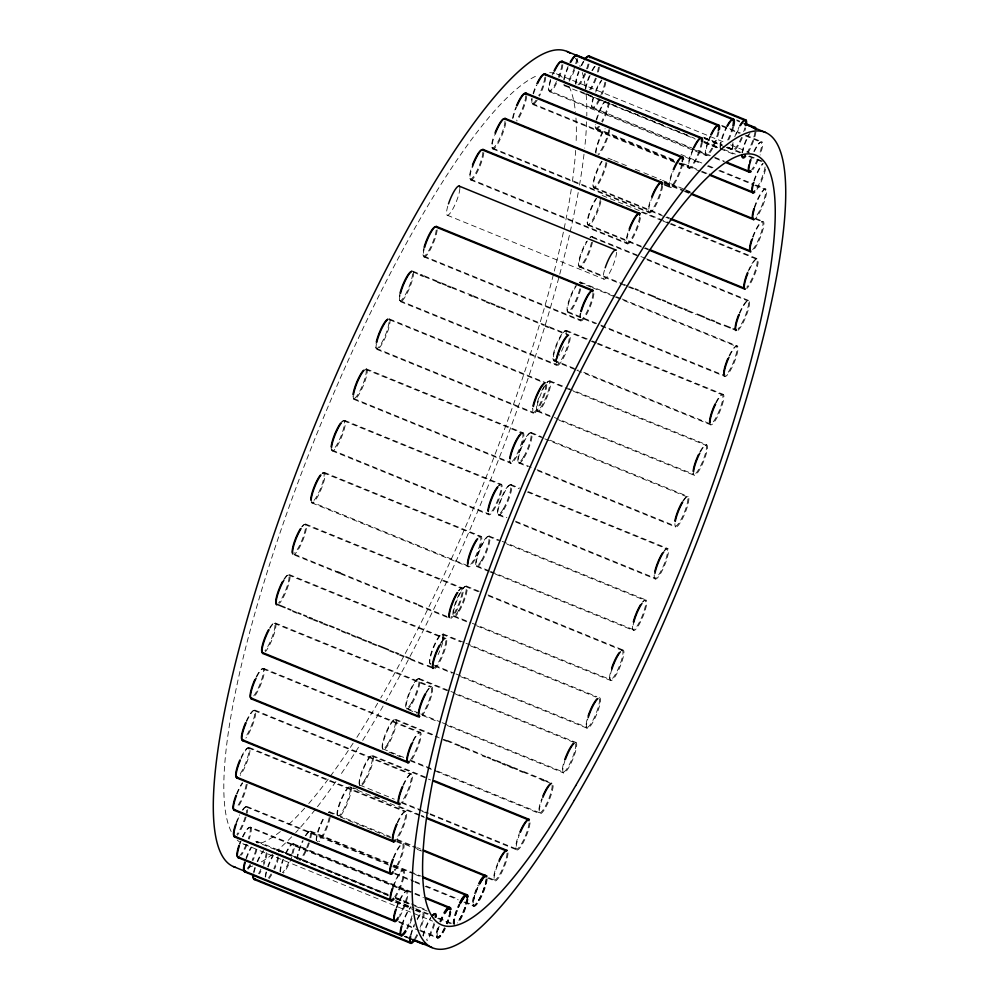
<?xml version="1.0" encoding="UTF-8"?>
<svg xmlns="http://www.w3.org/2000/svg" width="999" height="999" viewBox="0 0 999 999"><rect width="100%" height="100%" fill="white"/><g stroke="black" fill="none" stroke-linecap="round" stroke-linejoin="round"><path stroke-width="0.75" stroke-dasharray="5 3.75" d="M736.675 119.905L739.547 121.079M736.837 120.704L739.71 121.878M721.665 125.35L740.359 132.979M746.103 135.315L761.925 141.771M722.165 126.349L739.41 133.379M745.167 135.727L760.976 142.17M556.343 73.776L724.887 142.507M730.644 144.867L749.375 152.497M703.621 137.2L722.314 144.83M728.059 147.178L740.996 152.447M749.625 155.969L764.01 161.826M704.283 137.75L721.528 144.78M727.284 147.128L733.041 149.475M704.12 138.199L721.365 145.23M727.122 147.577L740.059 152.859M748.688 156.368L764.497 162.825M704.67 138.699L724.799 146.903M726.236 147.49L733.416 150.424M703.696 141.234L722.389 148.851M723.825 149.438L735.326 154.133M564.085 84.765L569.83 87.113M579.895 91.221L592.832 96.491M598.588 98.839L602.897 100.599M604.345 101.186L618.718 107.055M625.911 109.977L648.913 119.368M650.349 119.942L664.722 125.812M674.787 129.92L687.724 135.19M704.982 142.233L719.355 148.089M586.188 94.093L694.018 138.074M704.083 142.17L735.714 155.07M564.472 85.714L695.304 139.073M703.933 142.595L718.306 148.451M592.357 107.392L713.124 156.643M714.56 157.218L724.625 161.326M550.561 79.433A15.734 3.272 -67.8 0 0 549.338 90.784L709.203 155.832M714.947 158.167L723.576 161.688M549.675 91.721L706.393 155.619M680.993 154.508L702.609 163.324M708.316 165.647L714.11 168.007M719.817 170.342L750.049 182.667M755.756 185.002L765.871 189.123M685.814 157.268L701.673 163.724M707.379 166.059L713.174 168.419M718.88 170.742L753.433 184.84M754.819 185.402L764.934 189.523M595.879 128.034L674.949 160.277M683.578 163.799L700.836 170.829M702.272 171.416L708.016 173.764M596.266 128.983L678.209 162.4M679.645 162.987L699.775 171.191M701.211 171.778L706.967 174.126M532.205 103.459L677.422 162.675M678.858 163.262L688.923 167.37M532.592 104.408L677.809 163.624M679.245 164.211L689.31 168.319M607.916 158.104L612.225 159.865M613.673 160.452L628.046 166.309M635.189 169.218L642.419 172.178M643.818 172.74L661.113 179.795M662.499 180.369L684.115 189.173M685.514 189.748L691.258 192.095M755.956 218.469L763.199 221.428M664.447 181.943L680.307 188.411M686.013 190.734L690.371 192.52M755.019 218.881L762.249 221.828M663.873 182.293L684.053 190.522M685.439 191.084L689.797 192.869M664.26 183.242L683.004 190.884M684.39 191.446L688.748 193.232M664.085 184.191L669.829 186.538M664.472 185.14L670.217 187.487M593.631 187.038L661.251 214.61M666.957 216.945L669.867 218.132M594.005 187.987L664.51 216.733M665.896 217.307L668.818 218.494M492.345 147.952L649.063 211.863M492.732 148.901L649.45 212.812M602.135 195.429L669.755 223.014M671.153 223.576L757.467 258.778M641.458 212.263L661.638 220.479M663.024 221.054L668.818 223.414M670.217 223.988L756.53 259.178M587.899 224.388L644.005 247.277M645.404 247.839L648.326 249.038M588.286 225.337L642.956 247.64M644.405 248.227L648.713 249.987M470.254 178.996L626.972 242.894M470.641 179.932L627.36 243.843M592.007 236.613L639.51 255.981M640.896 256.543L645.254 258.316M646.653 258.891L748.775 300.537M592.507 237.6L638.561 256.381M647.152 259.877L747.839 300.936M579.208 266.159L622.377 283.753M623.776 284.328L628.134 286.101M629.532 286.676L633.89 288.449M639.597 290.771L646.828 293.731M656.842 297.814L661.201 299.588M666.907 301.923L672.702 304.283M678.408 306.606L682.767 308.379M688.473 310.714L695.704 313.661M705.731 317.744L710.089 319.53M715.796 321.853L723.026 324.8M579.595 267.095L627.085 286.463M628.471 287.038L634.278 289.398M639.972 291.72L647.215 294.68M655.794 298.177L661.588 300.537M667.295 302.859L675.973 306.406M677.359 306.968L686.026 310.502M687.424 311.076L696.091 314.61M706.118 318.693L710.476 320.467M716.183 322.802L723.413 325.749M447.215 215.21L603.933 279.121M580.519 282.068L615.072 296.154M616.458 296.715L620.816 298.501M622.215 299.063L737.274 345.991M591.121 287.175L579.582 282.467A15.734 3.272 -67.8 0 1 580.219 283.416M592.519 287.749L614.123 296.553M615.521 297.128L736.338 346.391M567.707 311.601L599.388 324.525M600.774 325.087L724.462 375.537M568.094 312.55L595.454 323.713M601.161 326.036L724.849 376.486M423.626 256.006L580.344 319.905M424.013 256.943L580.731 320.854M566.408 330.432L590.896 340.422M592.282 340.984L596.64 342.757M598.039 343.331L723.164 394.355M565.471 330.844L589.947 340.821M591.346 341.396L595.704 343.169M597.102 343.743L722.227 394.767M412.749 271.129L422.814 275.237M424.25 275.824L440.072 282.267M441.508 282.854L450.124 286.376M451.573 286.963L471.703 295.167M473.139 295.754L488.948 302.21M490.384 302.784L499.013 306.306M500.449 306.893L547.902 326.248M549.338 326.823L568.031 334.453M413.249 272.128L418.993 274.463M424.75 276.81L437.687 282.093M442.008 283.853L447.752 286.189M452.06 287.949L467.882 294.405M473.638 296.753L485.139 301.436M490.884 303.783L495.204 305.544M500.949 307.892L544.08 325.474M549.837 327.822L568.531 335.439M553.596 359.977L578.084 369.955M583.791 372.29L710.351 423.901M553.983 360.926L575.599 369.742M576.985 370.304L710.751 424.85M399.9 300.649L556.618 364.56M400.287 301.598L556.992 365.509M549.925 380.894L567.22 387.949M568.618 388.511L706.68 444.817M548.988 381.293L572.027 390.696M573.426 391.271L705.744 445.229M389.273 318.893L545.991 382.792M389.772 319.88L545.042 383.204M537.112 410.439L552.971 416.895M554.37 417.47L693.88 474.363M537.499 411.376L550.486 416.683M559.065 420.179L694.268 475.312M376.423 348.414L533.129 412.325M376.81 349.363L533.516 413.274M531.356 432.579L541.421 436.675M550.037 440.197L688.111 496.503M530.419 432.979L543.394 438.274M544.792 438.848L687.175 496.903M366.458 368.931L523.176 432.842M365.522 369.343L522.227 433.254M518.543 462.112L535.839 469.168M537.237 469.742L675.299 526.048M518.931 463.061L527.597 466.595M537.624 470.691L675.686 526.997M353.609 398.464L510.314 462.362M353.983 399.4L510.701 463.311M511.013 484.602L519.68 488.136M528.259 491.633L667.769 548.526M510.077 485.002L518.743 488.536M527.322 492.045L666.832 548.926M344.692 420.404L501.411 484.315M343.756 420.816L500.462 484.727M498.201 514.148L506.868 517.682M515.459 521.178L654.957 578.071M498.588 515.084L505.819 518.044M515.846 522.127L655.344 579.02M331.843 449.937L488.548 513.836M332.217 450.886L488.936 514.785M489.248 536.076L500.786 540.784M502.185 541.346L646.003 599.999M488.311 536.475L498.414 540.596M506.993 544.105L645.067 600.411M324.35 472.427L481.068 536.338M323.414 472.839L480.119 536.75M476.436 565.621L489.373 570.891M490.809 571.478L633.191 629.545M476.823 566.57L488.374 571.278M489.76 571.84L494.118 573.613M495.516 574.188L633.591 630.494M468.206 565.871L311.501 501.96A15.734 3.272 -67.8 0 0 311.913 502.01M311.875 502.909L468.593 566.808M466.433 586.113L479.408 591.408M487.999 594.917L623.189 650.049M465.484 586.525L478.471 591.82M488.499 595.904L622.252 650.449M305.781 524.113L462.487 588.024M304.832 524.525L461.55 588.436M453.621 615.659L470.916 622.714M472.315 623.289L610.377 679.582M454.008 616.608L468.431 622.489M477.01 625.986L610.764 680.531M294.368 554.233L337.5 571.815M340.372 572.989L412.262 602.31M418.007 604.645L449.637 617.544M294.742 555.169L339.323 573.351M340.759 573.938L412.649 603.259M418.394 605.594L450.025 618.493M442.994 633.89L464.56 642.694M465.996 643.281L596.84 696.628M442.058 634.303L460.751 641.92M470.816 646.028L595.904 697.04M289.298 574.575L446.016 638.486M288.361 574.987L445.067 638.885M434.453 665.184L454.582 673.388M456.019 673.975L586.863 727.334M434.84 666.121L452.097 673.164M460.726 676.685L587.25 728.271M292.257 610.551L296.566 612.312M313.823 619.343L318.132 621.103M323.888 623.451L328.196 625.212M341.146 630.481L345.454 632.242M351.211 634.59L355.519 636.351M362.712 639.273L367.02 641.033M372.777 643.381L377.085 645.142M390.022 650.424L394.343 652.172M400.087 654.52L404.408 656.281M410.152 658.628L425.974 665.072M292.645 611.5L296.953 613.261M307.018 617.357L311.338 619.118M312.774 619.705L321.403 623.226M322.839 623.813L328.584 626.148M341.533 631.43L345.841 633.191M351.586 635.539L355.906 637.3M361.65 639.635L370.279 643.156M371.715 643.743L377.472 646.091M388.973 650.774L397.602 654.295M399.038 654.882L404.795 657.23M410.539 659.577L426.361 666.021M419.255 678.546L449.45 690.858M450.886 691.445L575.973 742.457M418.319 678.958L447.077 690.684M455.706 694.205L575.037 742.869M275.187 622.939L431.905 686.85M274.25 623.351L430.956 687.262M406.406 708.079L419.343 713.348M420.791 713.935L440.909 722.152M442.357 722.739L563.124 771.99M408.229 709.615L416.858 713.124M422.614 715.471L438.424 721.927M447.053 725.436L563.511 772.926M395.679 719.342L437.362 736.338M447.427 740.446L463.249 746.89M464.685 747.477L481.943 754.52M487.687 756.867L490.559 758.029M496.316 760.376L504.945 763.898M506.381 764.485L512.137 766.832M513.573 767.419L517.882 769.18M523.638 771.515L543.768 779.732M545.204 780.319L548.076 781.48M394.73 719.742L439.298 737.924M446.491 740.846L459.428 746.128M465.184 748.476L480.994 754.919M486.75 757.267L491.058 759.028M496.815 761.375L502.559 763.723M506.88 765.471L509.752 766.645M512.624 767.819L519.817 770.753M522.689 771.927L541.383 779.545M545.704 781.305L551.448 783.653M263.686 668.393L420.404 732.304M262.749 668.806L419.468 732.717M382.817 748.863L404.383 757.654M410.139 760.002L436.014 770.554M437.45 771.141L539.535 812.774M388.961 752.16L400.462 756.842M410.527 760.951L539.922 813.723M372.639 755.556L427.272 777.834M371.69 755.968L430.644 780.007M254.995 710.152L411.713 774.063M254.058 710.564L410.776 774.475M359.777 785.089L394.293 799.163M401.473 802.085L428.796 813.223M430.232 813.81L516.495 848.988M401.86 803.034L420.554 810.664M421.99 811.238L516.883 849.937M353.421 787.774L357.729 789.522M374.987 796.565L382.18 799.5M399.425 806.53L419.555 814.734M420.991 815.321L423.863 816.495M349.6 787L420.055 815.733M421.491 816.32L424.363 817.494M249.263 747.514L405.981 811.413M248.326 747.914L405.045 811.825M329.77 811.912L390.159 836.538M397.352 839.472L416.046 847.09M417.482 847.676L420.354 848.85M328.833 812.324L333.154 814.085M340.334 817.02L357.817 824.325M359.028 824.637L385.139 835.476M386.576 836.051L390.884 837.811M396.403 839.884L421.079 850.124M488.661 877.684L494.405 880.032M397.028 841.108L411.401 846.977M417.157 849.312L421.466 851.073M487.599 878.046L494.792 880.981M396.615 841.782L402.372 844.13M310.689 831.093L388.324 862.749M394.068 865.097L421.391 876.235M309.74 831.493L391.695 864.909M393.131 865.496L413.261 873.713M414.697 874.3L420.454 876.635M247.015 806.518L387.924 863.973M393.668 866.32L403.733 870.429M246.079 806.917L391.296 866.145M392.732 866.732L402.797 870.828M394.555 873.101L413.249 880.731M414.685 881.318L420.442 883.653M426.186 886.001L457.817 898.9M465.01 901.835L473.638 905.356M394.942 874.05L413.636 881.667M415.072 882.254L423.701 885.776M425.137 886.363L458.204 899.849M463.961 902.197L474.026 906.293M293.594 843.78L423.002 896.553M292.657 844.192L413.436 893.443M414.872 894.03L423.501 897.539M243.007 836.862A16.459 3.434 -67.8 0 1 250.487 827.147L407.255 891.071M242.407 836.837A15.734 3.272 -67.8 0 1 249.55 827.547L406.318 891.483M278.808 849.774L388.074 894.342M395.267 897.277L425.462 909.59M257.093 841.395L387.937 894.754M396.553 898.276L410.939 904.132M277.872 850.186L388.574 895.329M395.766 898.263L413.024 905.306M414.46 905.881L427.397 911.163M388.424 895.741L256.156 841.807A15.734 3.272 -67.8 0 1 256.755 842.731M395.616 898.675L411.438 905.131M395.604 900.486L414.285 908.103M415.721 908.69L428.671 913.973M438.736 918.069L454.545 924.525M395.979 901.435L410.364 907.292M416.108 909.639L427.609 914.335M437.674 918.431L454.932 925.474M395.966 901.747L410.352 907.616M416.096 909.964L423.289 912.886M395.03 902.159L413.723 909.777M415.159 910.364L422.352 913.298M243.868 844.155L432.579 921.103M398.638 921.39L414.46 927.834M420.204 930.181L437.462 937.212M399.026 922.327L419.155 930.544M420.591 931.13L437.849 938.161A16.459 3.434 -67.8 0 0 445.379 928.458M405.419 936.175L408.291 937.349M404.782 936.45L407.654 937.624M404.37 936.538L408.678 938.298M575.287 58.167A440.372 91.721 -67.8 0 1 580.207 66.808M582.28 72.577A440.372 91.721 -67.8 0 1 585.876 91.596M586.176 94.755A440.372 91.721 -67.8 0 1 586.788 115.971M586.625 121.828A440.372 91.721 -67.8 0 1 584.69 148.114M584.003 154.221A440.372 91.721 -67.8 0 1 579.295 186.376M578.209 192.557A440.372 91.721 -67.8 0 1 386.026 700.848M383.079 706.056A440.372 91.721 -67.8 0 1 362.35 741.046M358.491 747.264A440.372 91.721 -67.8 0 1 340.484 774.887M335.926 781.505A440.372 91.721 -67.8 0 1 295.692 832.567M291.696 836.787A440.372 91.721 -67.8 0 1 277.223 850.461M272.69 854.157A440.372 91.721 -67.8 0 1 259.34 862.986M252.809 865.958A440.372 91.721 -67.8 0 1 246.216 867.794M549.675 72.677A415.684 86.576 -67.8 0 1 564.897 79.945M569.005 86.376A415.684 86.576 -67.8 0 1 575.436 111.925M575.948 118.019A415.684 86.576 -67.8 0 1 576.023 144.143M575.661 150.412A415.684 86.576 -67.8 0 1 572.152 183.179M571.278 189.148A415.684 86.576 -67.8 0 1 380.744 697.951M377.684 703.209A415.684 86.576 -67.8 0 1 356.531 737.886M353.109 743.194A415.684 86.576 -67.8 0 1 308.654 803.671M304.67 808.179A415.684 86.576 -67.8 0 1 286.288 826.623M280.357 831.58A415.684 86.576 -67.8 0 1 257.804 844.192M247.552 845.054A415.684 86.576 -67.8 0 1 237.2 839.997M231.206 831.555A415.684 86.576 -67.8 0 1 317.495 432.292A415.684 86.576 -67.8 0 1 536.5 75.874M608.453 102.11A15.734 3.272 -67.8 0 1 601.698 121.453M598.526 126.336A15.734 3.272 -67.8 0 1 595.217 124.838M596.041 120.417A15.734 3.272 -67.8 0 1 604.57 101.336M765.047 167.008A15.734 3.272 -67.8 0 1 755.806 189.523M753.858 180.594A15.734 3.272 -67.8 0 1 762.849 163.474M604.807 82.455A15.734 3.272 -67.8 0 1 595.329 105.282A15.734 3.272 -67.8 0 1 593.219 97.315M595.766 90.422A15.734 3.272 -67.8 0 1 601.623 79.957M753.783 151.448A15.734 3.272 -67.8 0 1 761.076 142.22A15.734 3.272 -67.8 0 1 759.252 154.857M757.567 159.141A15.734 3.272 -67.8 0 1 751.723 169.605M749.238 163.674A15.734 3.272 -67.8 0 1 751.872 155.782M598.376 67.22A15.734 3.272 -67.8 0 1 596.853 74.101M595.466 78.109A15.734 3.272 -67.8 0 1 589.622 89.873M585.252 88.961A15.734 3.272 -67.8 0 1 589.847 74.738M591.883 70.617A15.734 3.272 -67.8 0 1 594.492 66.446M754.969 132.13A15.734 3.272 -67.8 0 1 746.977 152.797M741.97 152.872A15.734 3.272 -67.8 0 1 748.601 134.528M588.074 64.061A15.734 3.272 -67.8 0 1 586.5 69.131M584.827 73.414A15.734 3.272 -67.8 0 1 577.971 84.927M575.624 84.016A15.734 3.272 -67.8 0 1 578.571 71.491M581.031 65.722A15.734 3.272 -67.8 0 1 583.766 60.714M744.779 127.972A15.734 3.272 -67.8 0 1 743.681 131.693M741.533 137.325A15.734 3.272 -67.8 0 1 733.99 149.338A15.734 3.272 -67.8 0 1 733.204 141.858M734.764 136.801A15.734 3.272 -67.8 0 1 739.123 126.948M576.66 58.841A15.734 3.272 -67.8 0 1 567.907 81.493M563.723 79.508A15.734 3.272 -67.8 0 1 568.131 66.346M732.542 127.173A15.734 3.272 -67.8 0 1 727.309 140.784M720.104 147.128A15.734 3.272 -67.8 0 1 726.198 127.447M561.875 64.835A15.734 3.272 -67.8 0 1 558.404 77.16M556.493 81.493A15.734 3.272 -67.8 0 1 549.338 90.784M552.097 75.262A15.734 3.272 -67.8 0 1 553.346 72.353M718.044 131.98A15.734 3.272 -67.8 0 1 706.942 154.545A15.734 3.272 -67.8 0 1 710.064 136.264M544.78 77.535A15.734 3.272 -67.8 0 1 538.723 95.567M536.038 100.187A15.734 3.272 -67.8 0 1 531.843 98.189M533.066 93.394A15.734 3.272 -67.8 0 1 536.263 85.04M701.385 142.432A15.734 3.272 -67.8 0 1 694.53 161.189A15.734 3.272 -67.8 0 1 688.261 166.046A15.734 3.272 -67.8 0 1 692.981 148.951M525.749 95.817A15.734 3.272 -67.8 0 1 516.333 120.217M512.574 118.444A15.734 3.272 -67.8 0 1 515.921 107.118M681.867 163.836A15.734 3.272 -67.8 0 1 671.241 186.101A15.734 3.272 -67.8 0 1 672.639 171.029M504.97 121.141A15.734 3.272 -67.8 0 1 495.666 145.392A15.734 3.272 -67.8 0 1 493.618 136.613M661.638 185.939A15.734 3.272 -67.8 0 1 651.798 210.065A15.734 3.272 -67.8 0 1 650.799 199.176M482.879 152.173A15.734 3.272 -67.8 0 1 473.576 176.436A15.734 3.272 -67.8 0 1 471.528 167.645M639.547 216.97A15.734 3.272 -67.8 0 1 629.982 240.747A15.734 3.272 -67.8 0 1 628.246 231.556M436.213 230.07A15.734 3.272 -67.8 0 1 427.485 252.685A15.734 3.272 -67.8 0 1 423.801 248.389M592.969 293.094A15.734 3.272 -67.8 0 1 584.84 315.609A15.734 3.272 -67.8 0 1 580.219 313.486M412.525 273.838A15.734 3.272 -67.8 0 1 404.383 296.366A15.734 3.272 -67.8 0 1 399.775 294.243M569.193 338.636A15.734 3.272 -67.8 0 1 560.764 360.789A15.734 3.272 -67.8 0 1 556.48 358.142M388.998 322.49A15.734 3.272 -67.8 0 1 380.894 344.143A15.734 3.272 -67.8 0 1 376.049 343.144M545.741 384.752A15.734 3.272 -67.8 0 1 538.623 406.343A15.734 3.272 -67.8 0 1 532.592 408.141M365.946 369.805A15.734 3.272 -67.8 0 1 360.452 389.885A15.734 3.272 -67.8 0 1 352.884 396.153M521.815 433.191A15.734 3.272 -67.8 0 1 518.481 450.999A15.734 3.272 -67.8 0 1 509.627 460.814M341.621 421.915A15.734 3.272 -67.8 0 1 341.109 435.901A15.734 3.272 -67.8 0 1 331.144 448.389M498.339 485.826A15.734 3.272 -67.8 0 1 498.414 498.301A15.734 3.272 -67.8 0 1 488.124 513.386M322.202 473.139A15.734 3.272 -67.8 0 1 322.54 482.917A15.734 3.272 -67.8 0 1 313.624 500.849M478.921 537.05A15.734 3.272 -67.8 0 1 477.847 550.899A15.734 3.272 -67.8 0 1 468.007 565.721M301.623 526.935A15.734 3.272 -67.8 0 1 304.52 532.704A15.734 3.272 -67.8 0 1 294.568 552.996M458.341 590.846A15.734 3.272 -67.8 0 1 461.076 597.215A15.734 3.272 -67.8 0 1 450.849 617.245M283.891 579.245A15.734 3.272 -67.8 0 1 288.499 581.343A15.734 3.272 -67.8 0 1 278.571 602.996M440.596 643.144A15.734 3.272 -67.8 0 1 444.942 646.365A15.734 3.272 -67.8 0 1 434.365 667.707M269.78 627.609A15.734 3.272 -67.8 0 1 274.5 629.158A15.734 3.272 -67.8 0 1 264.985 650.774M425.824 692.632A15.734 3.272 -67.8 0 1 431.431 691.957A15.734 3.272 -67.8 0 1 422.265 713.96M256.231 676.698A15.734 3.272 -67.8 0 1 263.299 672.914A15.734 3.272 -67.8 0 1 253.484 696.228M412.949 740.609A15.734 3.272 -67.8 0 1 420.079 736.35A15.734 3.272 -67.8 0 1 410.764 759.415M246.191 721.266A15.734 3.272 -67.8 0 1 254.733 713.673A15.734 3.272 -67.8 0 1 244.792 737.986M402.909 785.177A15.734 3.272 -67.8 0 1 411.438 777.584A15.734 3.272 -67.8 0 1 401.511 801.897M241.134 757.192A15.734 3.272 -67.8 0 1 248.951 751.51A15.734 3.272 -67.8 0 1 239.061 775.336M397.177 822.527A15.734 3.272 -67.8 0 1 405.756 814.11A15.734 3.272 -67.8 0 1 396.953 837.674M246.204 784.402A15.734 3.272 -67.8 0 1 236.388 807.642M236.551 793.83A15.734 3.272 -67.8 0 1 242.432 782.642M393.256 857.741A15.734 3.272 -67.8 0 1 403.059 845.678A15.734 3.272 -67.8 0 1 394.28 869.967M242.257 810.201A15.734 3.272 -67.8 0 1 246.204 813.336M245.217 816.995A15.734 3.272 -67.8 0 1 236.813 834.352M235.901 823.363A15.734 3.272 -67.8 0 1 239.56 814.822M392.619 887.274A15.734 3.272 -67.8 0 1 403.396 871.79A15.734 3.272 -67.8 0 1 394.705 896.677M249.55 827.547A15.734 3.272 -67.8 0 1 248.326 838.91M246.191 844.53A15.734 3.272 -67.8 0 1 239.81 855.581M239.423 844.005A15.734 3.272 -67.8 0 1 240.497 841.183M396.141 907.916A15.734 3.272 -67.8 0 1 406.768 891.97A15.734 3.272 -67.8 0 1 399.538 915.234M255.994 849.425A15.734 3.272 -67.8 0 1 252.11 860.226M250.062 864.335A15.734 3.272 -67.8 0 1 246.89 869.23M245.979 858.241A15.734 3.272 -67.8 0 1 251.011 847.177M412.013 915.783A15.734 3.272 -67.8 0 1 406.094 929.47M401.823 924.762A15.734 3.272 -67.8 0 1 410.751 906.817M266.296 852.584A15.734 3.272 -67.8 0 1 263.386 863.461M260.914 869.23A15.734 3.272 -67.8 0 1 258.192 874.25M253.596 872.09A15.734 3.272 -67.8 0 1 254.995 867.169M257.13 861.538A15.734 3.272 -67.8 0 1 263.511 850.499M417.207 918.668A15.734 3.272 -67.8 0 1 422.952 914.235A15.734 3.272 -67.8 0 1 419.543 928.808M416.945 934.527A15.734 3.272 -67.8 0 1 414.91 938.148M410.601 934.802A15.734 3.272 -67.8 0 1 414.485 924M276.661 850.486A15.734 3.272 -67.8 0 1 278.559 851.735M277.997 856.605A15.734 3.272 -67.8 0 1 273.826 868.606M271.091 873.938A15.734 3.272 -67.8 0 1 268.606 877.609M265.247 876.997A15.734 3.272 -67.8 0 1 266.121 871.69M267.695 866.62A15.734 3.272 -67.8 0 1 272.727 855.556M434.09 922.939A15.734 3.272 -67.8 0 1 426.498 939.934M422.839 935.601A15.734 3.272 -67.8 0 1 430.756 917.369M285.464 853.458A15.734 3.272 -67.8 0 1 292.744 844.23A15.734 3.272 -67.8 0 1 290.921 856.867M288.611 862.612A15.734 3.272 -67.8 0 1 282.392 872.664M280.057 871.752A15.734 3.272 -67.8 0 1 282.992 859.227M450.037 911.288A15.734 3.272 -67.8 0 1 446.565 923.6M444.655 927.946A15.734 3.272 -67.8 0 1 437.662 937.274A15.734 3.272 -67.8 0 1 438.324 927.147M440.272 921.702A15.734 3.272 -67.8 0 1 443.556 914.684M305.269 835.751A15.734 3.272 -67.8 0 1 309.865 837.911M308.479 842.831A15.734 3.272 -67.8 0 1 299.038 860.314M297.14 859.065A15.734 3.272 -67.8 0 1 302.547 840.771M467.008 899.587A15.734 3.272 -67.8 0 1 457.192 922.826M454.108 924.063A15.734 3.272 -67.8 0 1 459.265 904.669M328.421 812.274A15.734 3.272 -67.8 0 1 329.27 812.786M329.195 817.594A15.734 3.272 -67.8 0 1 323.763 832.904A15.734 3.272 -67.8 0 1 317.332 841.495M316.321 840.509A15.734 3.272 -67.8 0 1 324.363 816.583M486.213 879.42A15.734 3.272 -67.8 0 1 479.458 898.763A15.734 3.272 -67.8 0 1 472.952 903.808A15.734 3.272 -67.8 0 1 478.359 885.501M337.088 815.196A15.734 3.272 -67.8 0 1 344.78 791.845A15.734 3.272 -67.8 0 1 349.413 794.729A15.734 3.272 -67.8 0 1 338.486 816.058M507.03 853.221A15.734 3.272 -67.8 0 1 501.148 871.69A15.734 3.272 -67.8 0 1 493.906 879.42A15.734 3.272 -67.8 0 1 497.814 863.061M529.07 823.064A15.734 3.272 -67.8 0 1 518.681 847.826A15.734 3.272 -67.8 0 1 519.305 833.478M552.135 785.202A15.734 3.272 -67.8 0 1 547.152 802.597A15.734 3.272 -67.8 0 1 539.41 812.699A15.734 3.272 -67.8 0 1 541.783 798.701M575.636 743.793A15.734 3.272 -67.8 0 1 567.095 768.493A15.734 3.272 -67.8 0 1 564.398 760.639M430.944 663.361A15.734 3.272 -67.8 0 1 431.431 652.047A15.734 3.272 -67.8 0 1 440.409 634.939A15.734 3.272 -67.8 0 1 441.558 643.144M599.375 699.138A15.734 3.272 -67.8 0 1 591.72 722.439A15.734 3.272 -67.8 0 1 587.025 719.717M609.303 102.885A16.459 3.434 -67.8 0 1 602.347 122.09M599.625 126.448A16.459 3.434 -67.8 0 1 595.691 124.6M596.778 119.73A16.459 3.434 -67.8 0 1 605.357 101.036M765.571 169.131A16.459 3.434 -67.8 0 1 756.98 189.46M754.307 181.019A16.459 3.434 -67.8 0 1 763.224 163.574M605.781 82.243A16.459 3.434 -67.8 0 1 602.272 94.093M599.55 100.075A16.459 3.434 -67.8 0 1 592.769 108.342A16.459 3.434 -67.8 0 1 593.643 97.79M595.679 92.108A16.459 3.434 -67.8 0 1 601.835 80.395M754.395 151.473A16.459 3.434 -67.8 0 1 762.012 141.821A16.459 3.434 -67.8 0 1 760.114 155.045M758.353 159.528A16.459 3.434 -67.8 0 1 752.821 169.718M749.974 162.987A16.459 3.434 -67.8 0 1 752.397 156.006M599.338 66.97A16.459 3.434 -67.8 0 1 597.752 74.163M596.303 78.359A16.459 3.434 -67.8 0 1 590.859 89.635M587.449 93.781A16.459 3.434 -67.8 0 1 585.726 93.619M585.801 88.586A16.459 3.434 -67.8 0 1 590.421 74.825M592.557 70.517A16.459 3.434 -67.8 0 1 595.279 66.159M755.931 131.905A16.459 3.434 -67.8 0 1 748.276 152.385M742.519 152.497A16.459 3.434 -67.8 0 1 749.987 133.154M588.998 64.011A16.459 3.434 -67.8 0 1 587.362 69.318M585.601 73.801A16.459 3.434 -67.8 0 1 579.482 84.74M575.961 84.103A16.459 3.434 -67.8 0 1 579.058 71.791M581.643 65.747A16.459 3.434 -67.8 0 1 583.791 61.663M745.716 127.922A16.459 3.434 -67.8 0 1 744.979 130.494M742.319 137.7A16.459 3.434 -67.8 0 1 734.415 150.275A16.459 3.434 -67.8 0 1 733.591 142.457M736.363 134.191A16.459 3.434 -67.8 0 1 739.797 126.848M577.634 58.579A16.459 3.434 -67.8 0 1 576.411 64.498M574.587 69.967A16.459 3.434 -67.8 0 1 569.143 81.256M565.734 85.402A16.459 3.434 -67.8 0 1 563.848 84.74M564.085 80.207A16.459 3.434 -67.8 0 1 568.031 67.969M733.478 127.123A16.459 3.434 -67.8 0 1 728.708 139.922M720.441 147.215A16.459 3.434 -67.8 0 1 726.835 127.41M562.837 64.585A16.459 3.434 -67.8 0 1 559.215 77.472M556.493 83.454A16.459 3.434 -67.8 0 1 549.575 91.658A16.459 3.434 -67.8 0 1 551.011 79.845M553.246 73.963A16.459 3.434 -67.8 0 1 553.921 72.44M718.993 131.868A16.459 3.434 -67.8 0 1 707.379 155.482A16.459 3.434 -67.8 0 1 710.639 136.351M545.754 77.273A16.459 3.434 -67.8 0 1 539.41 96.154M537.275 99.95A16.459 3.434 -67.8 0 1 532.217 98.901M533.503 93.869A16.459 3.434 -67.8 0 1 536.838 85.14M702.347 142.22A16.459 3.434 -67.8 0 1 695.167 161.85A16.459 3.434 -67.8 0 1 688.611 166.933A16.459 3.434 -67.8 0 1 693.543 149.038M526.66 96.441A16.459 3.434 -67.8 0 1 516.87 121.054M513.124 118.069A16.459 3.434 -67.8 0 1 516.446 107.355M682.816 163.736A16.459 3.434 -67.8 0 1 671.69 187.025A16.459 3.434 -67.8 0 1 673.151 171.254M505.769 122.802A16.459 3.434 -67.8 0 1 495.292 147.377A16.459 3.434 -67.8 0 1 494.542 135.627M662.612 185.677A16.459 3.434 -67.8 0 1 652.31 210.926A16.459 3.434 -67.8 0 1 651.261 199.538M483.803 152.81A16.459 3.434 -67.8 0 1 473.501 178.059A16.459 3.434 -67.8 0 1 472.452 166.671M640.396 217.757A16.459 3.434 -67.8 0 1 630.194 241.995A16.459 3.434 -67.8 0 1 628.683 231.98M437.175 229.82A16.459 3.434 -67.8 0 1 428.047 253.484A16.459 3.434 -67.8 0 1 424.188 248.976M593.893 293.718A16.459 3.434 -67.8 0 1 584.765 317.395A16.459 3.434 -67.8 0 1 580.906 312.887M413.374 272.103A16.459 3.434 -67.8 0 1 405.694 295.929A16.459 3.434 -67.8 0 1 400.149 294.88M570.204 337.45A16.459 3.434 -67.8 0 1 561.7 361.014A16.459 3.434 -67.8 0 1 556.868 358.791M389.485 319.031A16.459 3.434 -67.8 0 1 383.266 341.77A16.459 3.434 -67.8 0 1 376.423 343.843M546.715 384.415A16.459 3.434 -67.8 0 1 539.26 407.018A16.459 3.434 -67.8 0 1 532.954 408.891M366.021 368.881A16.459 3.434 -67.8 0 1 361.838 389.036A16.459 3.434 -67.8 0 1 353.296 396.066M521.903 433.154A16.459 3.434 -67.8 0 1 519.517 450.774A16.459 3.434 -67.8 0 1 509.965 460.901M341.92 422.177A16.459 3.434 -67.8 0 1 345.005 426.248A16.459 3.434 -67.8 0 1 337.163 445.991A16.459 3.434 -67.8 0 1 331.481 448.464M499.188 485.477A16.459 3.434 -67.8 0 1 498.651 500.099A16.459 3.434 -67.8 0 1 488.211 513.174M322.128 473.588A16.459 3.434 -67.8 0 1 321.903 487.425A16.459 3.434 -67.8 0 1 311.251 501.935M479.333 537.012A16.459 3.434 -67.8 0 1 478.346 552.022A16.459 3.434 -67.8 0 1 467.969 565.846M302.41 526.648A16.459 3.434 -67.8 0 1 305.269 533.304A16.459 3.434 -67.8 0 1 294.58 554.27M459.128 590.559A16.459 3.434 -67.8 0 1 461.8 597.877A16.459 3.434 -67.8 0 1 450.861 618.431M284.615 579.033A16.459 3.434 -67.8 0 1 289.56 580.644A16.459 3.434 -67.8 0 1 279.595 603.271M441.333 642.944A16.459 3.434 -67.8 0 1 445.716 646.94A16.459 3.434 -67.8 0 1 434.378 668.893M269.805 628.558A16.459 3.434 -67.8 0 1 275.574 628.408A16.459 3.434 -67.8 0 1 265.484 651.648M426.523 692.469A16.459 3.434 -67.8 0 1 432.292 692.319A16.459 3.434 -67.8 0 1 422.202 715.546M256.868 676.66A16.459 3.434 -67.8 0 1 264.273 672.702A16.459 3.434 -67.8 0 1 253.996 697.102M413.586 740.571A16.459 3.434 -67.8 0 1 420.979 736.613A16.459 3.434 -67.8 0 1 410.701 761.001M246.765 721.353A16.459 3.434 -67.8 0 1 255.732 712.974A16.459 3.434 -67.8 0 1 245.891 738.099M403.484 785.264A16.459 3.434 -67.8 0 1 412.412 777.322A16.459 3.434 -67.8 0 1 402.023 802.759M241.034 758.703A16.459 3.434 -67.8 0 1 250 750.324A16.459 3.434 -67.8 0 1 240.172 775.449M397.752 822.614A16.459 3.434 -67.8 0 1 406.718 814.235A16.459 3.434 -67.8 0 1 396.878 839.36M247.165 784.19A16.459 3.434 -67.8 0 1 237.487 807.754M237.063 794.055A16.459 3.434 -67.8 0 1 242.582 783.241M393.781 857.966A16.459 3.434 -67.8 0 1 404.033 845.341A16.459 3.434 -67.8 0 1 394.842 870.766M243.019 809.939A16.459 3.434 -67.8 0 1 247.153 813.236M246.116 817.057A16.459 3.434 -67.8 0 1 237.325 835.214M236.9 822.264A16.459 3.434 -67.8 0 1 239.485 816.22M393.618 886.163A16.459 3.434 -67.8 0 1 404.42 871.715A16.459 3.434 -67.8 0 1 395.267 897.477M250.487 827.147A16.459 3.434 -67.8 0 1 249.213 839.035M246.965 844.917A16.459 3.434 -67.8 0 1 241.433 855.107M239.885 844.367A16.459 3.434 -67.8 0 1 241.009 841.408M396.603 908.278A16.459 3.434 -67.8 0 1 407.817 891.82A16.459 3.434 -67.8 0 1 399.463 917.082M255.831 841.707A16.459 3.434 -67.8 0 1 257.817 843.019M256.918 849.375A16.459 3.434 -67.8 0 1 252.859 860.676M250.724 864.984A16.459 3.434 -67.8 0 1 247.402 870.104M246.441 858.603A16.459 3.434 -67.8 0 1 251.723 847.015M412 918.581A16.459 3.434 -67.8 0 1 407.442 928.883M402.247 925.236A16.459 3.434 -67.8 0 1 411.039 907.08M267.145 853.358A16.459 3.434 -67.8 0 1 263.636 865.209M260.926 871.19A16.459 3.434 -67.8 0 1 259.478 873.838M253.971 872.739A16.459 3.434 -67.8 0 1 255.919 866.183M257.68 861.7A16.459 3.434 -67.8 0 1 263.212 851.51M417.195 919.779A16.459 3.434 -67.8 0 1 423.838 913.61A16.459 3.434 -67.8 0 1 420.354 929.12M417.632 935.101A16.459 3.434 -67.8 0 1 415.497 938.898M410.989 935.389A16.459 3.434 -67.8 0 1 414.385 925.611M277.085 850.461A16.459 3.434 -67.8 0 1 279.533 851.398M278.634 857.754A16.459 3.434 -67.8 0 1 274.575 869.055M271.716 874.637A16.459 3.434 -67.8 0 1 268.569 879.095M265.647 876.91A16.459 3.434 -67.8 0 1 266.858 871.003M268.157 866.982A16.459 3.434 -67.8 0 1 273.439 855.394M434.627 924.225A16.459 3.434 -67.8 0 1 427.06 940.733M423.226 936.188A16.459 3.434 -67.8 0 1 430.844 918.143M286.064 853.483A16.459 3.434 -67.8 0 1 294.193 848.026A16.459 3.434 -67.8 0 1 283.354 873.101M280.382 871.84A16.459 3.434 -67.8 0 1 283.479 859.527M450.886 912.062A16.459 3.434 -67.8 0 1 447.377 923.925M437.899 938.186A16.459 3.434 -67.8 0 1 439.173 926.298M440.784 921.927A16.459 3.434 -67.8 0 1 444.218 914.584M306.006 835.551A16.459 3.434 -67.8 0 1 310.814 837.799M309.353 842.956A16.459 3.434 -67.8 0 1 300.437 860.401M297.477 859.152A16.459 3.434 -67.8 0 1 303.159 840.796M467.969 899.375A16.459 3.434 -67.8 0 1 458.941 922.04M454.208 923.85A16.459 3.434 -67.8 0 1 459.865 904.694M328.509 812.224A16.459 3.434 -67.8 0 1 330.394 812.886M330.157 817.432A16.459 3.434 -67.8 0 1 319.031 841.72M316.583 840.771A16.459 3.434 -67.8 0 1 325.1 816.37M487.187 879.17A16.459 3.434 -67.8 0 1 480.119 899.4A16.459 3.434 -67.8 0 1 473.301 904.682A16.459 3.434 -67.8 0 1 478.958 885.526M350.761 786.737A16.459 3.434 -67.8 0 1 348.164 801.398A16.459 3.434 -67.8 0 1 339.348 816.757M337.35 815.446A16.459 3.434 -67.8 0 1 341.695 799.212A16.459 3.434 -67.8 0 1 349.712 786.663M508.004 852.921A16.459 3.434 -67.8 0 1 501.848 872.252A16.459 3.434 -67.8 0 1 494.268 880.344A16.459 3.434 -67.8 0 1 498.364 863.223M359.715 785.551A16.459 3.434 -67.8 0 1 367.108 761.438A16.459 3.434 -67.8 0 1 372.552 763.186A16.459 3.434 -67.8 0 1 361.001 785.963M530.044 822.801A16.459 3.434 -67.8 0 1 519.455 848.401A16.459 3.434 -67.8 0 1 519.23 835.214M382.754 749.325A16.459 3.434 -67.8 0 1 389.935 725.586A16.459 3.434 -67.8 0 1 395.779 726.161A16.459 3.434 -67.8 0 1 384.465 749.5M553.134 785.664A16.459 3.434 -67.8 0 1 542.807 811.812A16.459 3.434 -67.8 0 1 542.27 798.988M575.549 742.407A16.459 3.434 -67.8 0 1 573.988 756.231A16.459 3.434 -67.8 0 1 564.472 772.801A16.459 3.434 -67.8 0 1 564.835 761.063M430.606 664.397A16.459 3.434 -67.8 0 1 434.103 646.59A16.459 3.434 -67.8 0 1 443.456 634.377A16.459 3.434 -67.8 0 1 438.062 654.67M599.275 697.752A16.459 3.434 -67.8 0 1 598.039 710.664A16.459 3.434 -67.8 0 1 588.798 727.747A16.459 3.434 -67.8 0 1 587.762 719.018M547.202 382.679A16.459 3.434 -67.8 0 1 547.827 395.08A16.459 3.434 -67.8 0 1 536.9 410.489A16.459 3.434 -67.8 0 1 545.292 385.364M700.586 451.71A16.459 3.434 -67.8 0 1 707.429 447.227A16.459 3.434 -67.8 0 1 700.311 468.394A16.459 3.434 -67.8 0 1 693.468 472.877M683.441 500.961A16.459 3.434 -67.8 0 1 688.736 500.524A16.459 3.434 -67.8 0 1 680.794 521.753A16.459 3.434 -67.8 0 1 674.949 523.638M664.41 551.048A16.459 3.434 -67.8 0 1 668.081 554.42A16.459 3.434 -67.8 0 1 659.54 575.237A16.459 3.434 -67.8 0 1 654.732 574.625M546.903 382.417A15.734 3.272 -67.8 0 1 547.877 392.307A15.734 3.272 -67.8 0 1 537.749 410.439A15.734 3.272 -67.8 0 1 539.922 394.93M541.833 390.584A15.734 3.272 -67.8 0 1 543.893 386.688M699.924 451.81A15.734 3.272 -67.8 0 1 706.455 447.015A15.734 3.272 -67.8 0 1 700.574 465.996A15.734 3.272 -67.8 0 1 693.231 473.414M682.704 501.173A15.734 3.272 -67.8 0 1 687.762 500.749A15.734 3.272 -67.8 0 1 680.169 521.041A15.734 3.272 -67.8 0 1 674.6 522.839M664.185 550.624A15.734 3.272 -67.8 0 1 667.057 554.92A15.734 3.272 -67.8 0 1 659.19 574.1A15.734 3.272 -67.8 0 1 654.258 574.862M557.355 358.391A16.459 3.434 -67.8 0 1 553.596 355.432A16.459 3.434 -67.8 0 1 561.763 334.927A16.459 3.434 -67.8 0 1 567.145 333.791M563.511 346.678A16.459 3.434 -67.8 0 1 559.365 355.307M716.345 402.622A16.459 3.434 -67.8 0 1 723.788 395.342A16.459 3.434 -67.8 0 1 718.918 413.648A16.459 3.434 -67.8 0 1 710.476 424.687M600.874 201.586A16.459 3.434 -67.8 0 1 591.858 222.527A16.459 3.434 -67.8 0 1 587.974 219.43A16.459 3.434 -67.8 0 1 596.74 198.289M749.238 269.967A16.459 3.434 -67.8 0 1 758.066 262.949A16.459 3.434 -67.8 0 1 746.728 288.574M590.334 237.3A16.459 3.434 -67.8 0 1 592.519 237.113M592.444 242.133A16.459 3.434 -67.8 0 1 583.816 263.336A16.459 3.434 -67.8 0 1 579.07 262.35A16.459 3.434 -67.8 0 1 587.387 241.084M739.872 313.249A16.459 3.434 -67.8 0 1 748.488 300.474A16.459 3.434 -67.8 0 1 747.09 313.436A16.459 3.434 -67.8 0 1 738.036 330.332M579.295 282.392A16.459 3.434 -67.8 0 1 581.281 283.704M580.694 288.798A16.459 3.434 -67.8 0 1 571.665 309.74A16.459 3.434 -67.8 0 1 567.794 306.656A16.459 3.434 -67.8 0 1 576.56 285.502M729.745 355.694A16.459 3.434 -67.8 0 1 737.849 346.778A16.459 3.434 -67.8 0 1 732.804 365.771A16.459 3.434 -67.8 0 1 724.35 375.986M556.243 358.279A15.734 3.272 -67.8 0 1 553.296 354.395A15.734 3.272 -67.8 0 1 560.789 335.527A15.734 3.272 -67.8 0 1 566.221 333.167M715.709 402.659A15.734 3.272 -67.8 0 1 722.627 399.85A15.734 3.272 -67.8 0 1 711.962 423.239M600.349 199.463A15.734 3.272 -67.8 0 1 592.145 220.467A15.734 3.272 -67.8 0 1 587.462 219.493A15.734 3.272 -67.8 0 1 595.978 198.551M748.026 271.341A15.734 3.272 -67.8 0 1 757.192 262.262A15.734 3.272 -67.8 0 1 746.74 287.2M591.483 242.295A15.734 3.272 -67.8 0 1 583.241 262.562A15.734 3.272 -67.8 0 1 578.708 261.613A15.734 3.272 -67.8 0 1 586.65 241.296M589.909 237.337A15.734 3.272 -67.8 0 1 591.333 237.175M739.335 313.099A15.734 3.272 -67.8 0 1 748.513 304.021A15.734 3.272 -67.8 0 1 738.049 328.958M579.745 288.911A15.734 3.272 -67.8 0 1 571.128 308.916A15.734 3.272 -67.8 0 1 567.42 305.969A15.734 3.272 -67.8 0 1 575.799 285.764M729.145 355.669A15.734 3.272 -67.8 0 1 736.75 351.411A15.734 3.272 -67.8 0 1 725.636 375.212M643.231 601.773A16.459 3.434 -67.8 0 1 645.829 607.966A16.459 3.434 -67.8 0 1 636.313 628.696A16.459 3.434 -67.8 0 1 633.716 622.502M621.465 650.724A16.459 3.434 -67.8 0 1 622.29 660.589A16.459 3.434 -67.8 0 1 612.449 679.844A16.459 3.434 -67.8 0 1 611.625 669.979M609.727 129.595A16.459 3.434 -67.8 0 1 598.413 155.007M595.941 153.272A16.459 3.434 -67.8 0 1 605.144 128.634M754.732 207.73A16.459 3.434 -67.8 0 1 764.297 189.66A16.459 3.434 -67.8 0 1 765.097 199.226A16.459 3.434 -67.8 0 1 755.631 218.431M606.855 163.024A16.459 3.434 -67.8 0 1 598.014 184.565A16.459 3.434 -67.8 0 1 593.631 182.48A16.459 3.434 -67.8 0 1 602.472 160.939M753.071 237.163A16.459 3.434 -67.8 0 1 762.237 221.553A16.459 3.434 -67.8 0 1 762.137 232.442A16.459 3.434 -67.8 0 1 752.946 250.737M642.419 602.097A15.734 3.272 -67.8 0 1 645.004 607.617A15.734 3.272 -67.8 0 1 636.176 627.36A15.734 3.272 -67.8 0 1 633.029 623.101M621.453 650.511A15.734 3.272 -67.8 0 1 620.966 661.825A15.734 3.272 -67.8 0 1 611.987 678.933A15.734 3.272 -67.8 0 1 610.839 670.729M608.766 129.808A15.734 3.272 -67.8 0 1 597.951 154.096M595.591 152.435A15.734 3.272 -67.8 0 1 604.383 128.896M754.282 207.305A15.734 3.272 -67.8 0 1 763.436 190.047A15.734 3.272 -67.8 0 1 764.198 199.188A15.734 3.272 -67.8 0 1 755.144 217.545M606.081 162.113A15.734 3.272 -67.8 0 1 597.877 183.117A15.734 3.272 -67.8 0 1 593.194 182.143A15.734 3.272 -67.8 0 1 601.71 161.201M752.584 236.875A15.734 3.272 -67.8 0 1 761.338 221.953A15.734 3.272 -67.8 0 1 761.25 232.367A15.734 3.272 -67.8 0 1 752.472 249.85M459.84 188.399A15.734 3.272 -67.8 0 1 450.824 212.263A15.734 3.272 -67.8 0 1 448.089 205.145M616.558 252.31A15.734 3.272 -67.8 0 1 607.542 276.174A15.734 3.272 -67.8 0 1 604.795 269.043M449.887 911.662A16.459 3.434 -67.8 0 1 446.378 923.513M444.38 928.059A16.459 3.434 -67.8 0 1 436.9 937.774A16.459 3.434 -67.8 0 1 438.186 925.886M439.785 921.528A16.459 3.434 -67.8 0 1 443.231 914.172M466.983 898.975A16.459 3.434 -67.8 0 1 457.305 922.539M453.309 924.087A16.459 3.434 -67.8 0 1 458.878 904.295M486.188 878.758A16.459 3.434 -67.8 0 1 479.12 899A16.459 3.434 -67.8 0 1 472.302 904.27A16.459 3.434 -67.8 0 1 477.972 885.126M450.374 911.425A15.734 3.272 -67.8 0 1 446.903 923.738M444.992 928.083A15.734 3.272 -67.8 0 1 437.837 937.374A15.734 3.272 -67.8 0 1 439.061 926.011M440.596 921.84A15.734 3.272 -67.8 0 1 444.567 913.598M467.457 898.725A15.734 3.272 -67.8 0 1 457.53 922.964M454.445 924.2A15.734 3.272 -67.8 0 1 460.277 903.433M486.55 879.557A15.734 3.272 -67.8 0 1 479.795 898.9A15.734 3.272 -67.8 0 1 473.276 903.933A15.734 3.272 -67.8 0 1 478.683 885.638M364.86 779.819A15.734 3.272 -67.8 0 0 371.903 756.106A15.734 3.272 -67.8 0 0 360.452 775.649A15.734 3.272 -67.8 0 0 364.86 779.819M387.899 743.593A15.734 3.272 -67.8 0 0 394.942 719.879A15.734 3.272 -67.8 0 0 383.491 739.435A15.734 3.272 -67.8 0 0 387.899 743.593M411.488 702.809A15.734 3.272 -67.8 0 0 418.531 679.095A15.734 3.272 -67.8 0 0 407.08 698.638A15.734 3.272 -67.8 0 0 411.488 702.809M412.112 703.508A16.459 3.434 -67.8 0 0 419.48 678.696A16.459 3.434 -67.8 0 0 407.492 699.15A16.459 3.434 -67.8 0 0 412.112 703.508M524.25 457.554A16.459 3.434 -67.8 0 0 531.618 432.742A16.459 3.434 -67.8 0 0 519.63 453.196A16.459 3.434 -67.8 0 0 524.25 457.554M503.908 509.577A16.459 3.434 -67.8 0 0 511.276 484.765A16.459 3.434 -67.8 0 0 499.288 505.219A16.459 3.434 -67.8 0 0 503.908 509.577M523.626 456.855A15.734 3.272 -67.8 0 0 530.669 433.141A15.734 3.272 -67.8 0 0 519.218 452.684A15.734 3.272 -67.8 0 0 523.626 456.855M503.284 508.878A15.734 3.272 -67.8 0 0 510.327 485.164A15.734 3.272 -67.8 0 0 498.876 504.707A15.734 3.272 -67.8 0 0 503.284 508.878M482.142 561.051A16.459 3.434 -67.8 0 0 489.51 536.238A16.459 3.434 -67.8 0 0 477.522 556.693A16.459 3.434 -67.8 0 0 482.142 561.051M459.315 611.101A16.459 3.434 -67.8 0 0 466.695 586.288A16.459 3.434 -67.8 0 0 454.707 606.743A16.459 3.434 -67.8 0 0 459.315 611.101M481.518 560.352A15.734 3.272 -67.8 0 0 488.561 536.638A15.734 3.272 -67.8 0 0 477.11 556.181A15.734 3.272 -67.8 0 0 481.518 560.352M458.703 610.401A15.734 3.272 -67.8 0 0 465.746 586.688A15.734 3.272 -67.8 0 0 454.295 606.231A15.734 3.272 -67.8 0 0 458.703 610.401"/><path stroke-width="1.5" d="M589.173 56.044L745.891 119.955M588.236 56.444L744.954 120.355M745.304 123.426L755.369 127.535M576.935 55.245L733.653 119.156M566.845 51.386L585.576 59.028M744.043 123.639L765.646 132.455M745.803 124.425L754.432 127.934M575.998 55.657L732.717 119.555M562.15 61.239L718.868 125.15M561.213 61.651L717.919 125.562M545.067 73.938L701.773 137.85M544.118 74.338L700.836 138.249M727.497 162.5L749.063 171.291M726.448 162.862L749.45 172.24M525.973 93.107L682.692 157.018M525.037 93.519L681.743 157.417M709.452 174.35L752.584 191.945M709.839 175.3L752.971 192.894M691.196 193.431L753.059 218.669M505.207 118.431L661.912 182.33M691.583 194.38L753.446 219.605M504.258 118.831L660.976 182.742M671.266 218.706L750.386 250.961M670.217 219.068L750.773 251.91A16.459 3.434 -67.8 0 1 752.534 238.624M483.104 149.463L639.822 213.374M482.167 149.875L638.885 213.774M649.725 249.6L744.655 288.324A15.734 3.272 -67.8 0 1 747.414 272.789M650.099 250.549L745.042 289.26M459.128 186.089L615.846 250M635.277 289.023L638.199 290.209M648.214 294.293L655.456 297.24M662.599 300.162L665.521 301.348M674.138 304.87L677.022 306.044M684.165 308.953L687.087 310.14M697.102 314.235L704.332 317.183M711.475 320.092L714.397 321.278M724.425 325.374L730.219 327.734M733.091 328.908L735.963 330.082M436.488 226.473L593.206 290.384M592.257 290.784L435.539 226.885A15.734 3.272 -67.8 0 0 424.125 247.153M420.429 275.05L423.314 276.224M437.687 282.093L440.559 283.266M447.752 286.189L450.624 287.362M469.318 294.992L472.19 296.166M486.575 302.023L489.448 303.197M496.64 306.131L499.512 307.305M545.516 326.061L548.401 327.235M337.5 571.815L340.372 572.989M413.698 602.897L416.571 604.07M285.065 607.617L276.448 604.095A15.734 3.272 -67.8 0 1 282.53 581.568M287.949 608.791L290.821 609.964M298.014 612.899L300.886 614.073M303.758 615.234L306.631 616.408M309.515 617.582L312.387 618.756M319.58 621.69L322.452 622.864M329.645 625.799L333.953 627.547M336.825 628.721L339.71 629.894M346.89 632.829L349.762 634.003M356.955 636.937L361.276 638.698M368.456 641.62L371.341 642.794M378.521 645.729L388.586 649.837M395.779 652.759L398.651 653.933M405.844 656.867L410.152 658.628M427.41 665.659L433.154 668.006M419.043 716.383L262.337 652.472A15.734 3.272 -67.8 0 1 268.419 629.932M262.712 653.421L417.994 716.733M443.618 739.685L446.491 740.846M460.876 746.715L463.748 747.889M482.442 755.506L485.314 756.68M492.507 759.615L495.379 760.788M502.559 763.723L505.444 764.884M509.752 766.645L512.624 767.819M519.817 770.753L522.689 771.927M541.383 779.545L544.255 780.719M250.836 697.926L407.555 761.825M251.224 698.875L407.929 762.774M434.465 780.768L529.358 819.467A16.459 3.434 -67.8 0 0 520.454 832.192M433.516 781.181L528.409 819.879M242.145 739.685L398.863 803.596M242.532 740.634L399.25 804.532M426.748 817.669L507.255 850.499M427.247 818.668L506.318 850.911M423.226 850.024L486.488 875.823M423.726 851.023L485.551 876.235M236.413 777.035L393.131 840.946M236.8 777.984L393.519 841.895M422.827 876.822L467.395 894.992M423.326 877.809L466.458 895.404M233.741 809.34L390.459 873.251M234.128 810.289L390.846 874.2M425.874 897.726L450.312 907.691M426.373 898.713L449.375 908.091M234.166 836.038L390.884 899.949M234.553 836.987L391.271 900.898M237.687 856.692L394.405 920.591M238.074 857.641L394.792 921.54M415.484 940.284L422.677 943.218M233.354 866.545L400.961 934.827M409.103 938.211L432.155 947.614M414.435 940.646L423.064 944.167M244.63 871.877L401.348 935.776M253.721 878.508L410.439 942.419M254.108 879.457L410.826 943.368M235.514 867.344A440.372 91.721 -67.8 0 1 317.47 418.731A440.372 91.721 -67.8 0 1 570.204 53.284M754.72 190.834A15.734 3.272 -67.8 0 1 753.084 183.104M750.724 170.654A15.734 3.272 -67.8 0 1 748.938 164.872M749.937 161.226A15.734 3.272 -67.8 0 1 750.336 159.952M753.221 128.234A15.734 3.272 -67.8 0 1 755.119 129.483M745.167 155.369A15.734 3.272 -67.8 0 1 741.82 155.507M584.403 59.728A15.734 3.272 -67.8 0 1 588.161 56.419M739.809 125.724A15.734 3.272 -67.8 0 1 745.316 125.624M570.167 62.238A15.734 3.272 -67.8 0 1 576.435 56.106M726.885 126.149A15.734 3.272 -67.8 0 1 732.841 125.974M554.008 70.917A15.734 3.272 -67.8 0 1 561.8 62.575M710.726 134.828A15.734 3.272 -67.8 0 1 718.293 130.819M536.925 83.616A15.734 3.272 -67.8 0 1 544.33 74.488M693.643 147.527A15.734 3.272 -67.8 0 1 701.498 141.446M516.533 105.669A15.734 3.272 -67.8 0 1 525.462 93.968M673.239 169.58A15.734 3.272 -67.8 0 1 680.094 158.067A15.734 3.272 -67.8 0 1 682.292 161.601M495.154 132.442A15.734 3.272 -67.8 0 1 504.695 119.293M651.872 196.353A15.734 3.272 -67.8 0 1 661.688 185.052M472.502 164.91A15.734 3.272 -67.8 0 1 482.38 150.012M629.22 228.821A15.734 3.272 -67.8 0 1 639.572 215.334M580.844 311.064A15.734 3.272 -67.8 0 1 587.712 295.18A15.734 3.272 -67.8 0 1 592.857 291.72M400.062 293.044A15.734 3.272 -67.8 0 1 405.944 278.197A15.734 3.272 -67.8 0 1 411.725 271.503M556.78 356.943A15.734 3.272 -67.8 0 1 567.732 335.502M376.298 341.995A15.734 3.272 -67.8 0 1 387.537 319.355M533.004 405.906A15.734 3.272 -67.8 0 1 543.843 383.504M353.059 394.28A15.734 3.272 -67.8 0 1 363.386 370.442M509.777 458.179A15.734 3.272 -67.8 0 1 520.579 433.891M331.168 446.74A15.734 3.272 -67.8 0 1 340.534 423.226M487.887 510.651A15.734 3.272 -67.8 0 1 497.252 487.137M310.789 499.65A15.734 3.272 -67.8 0 1 320.192 475.262M467.495 563.561A15.734 3.272 -67.8 0 1 476.91 539.16M292.495 553.184A15.734 3.272 -67.8 0 1 300.362 528.783M449.2 617.095A15.734 3.272 -67.8 0 1 457.08 592.694M432.954 667.869A15.734 3.272 -67.8 0 1 439.248 645.479M419.842 716.32A15.734 3.272 -67.8 0 1 419.006 709.602A15.734 3.272 -67.8 0 1 425.137 693.843M251.623 697.864A15.734 3.272 -67.8 0 1 254.882 679.507M409.203 761.188A15.734 3.272 -67.8 0 1 406.98 757.841A15.734 3.272 -67.8 0 1 411.6 743.418M242.22 739.71A15.734 3.272 -67.8 0 1 245.554 722.714M400.075 803.296A15.734 3.272 -67.8 0 1 402.272 786.625M237.213 776.972A15.734 3.272 -67.8 0 1 239.822 760.064M395.254 839.834A15.734 3.272 -67.8 0 1 392.457 837.874A15.734 3.272 -67.8 0 1 396.541 823.975M234.153 809.39A15.734 3.272 -67.8 0 1 235.989 795.266M393.107 871.553A15.734 3.272 -67.8 0 1 392.694 859.177M234.965 835.976A15.734 3.272 -67.8 0 1 235.439 824.699M393.531 898.251A15.734 3.272 -67.8 0 1 392.157 888.611M238.486 856.63A15.734 3.272 -67.8 0 1 238.961 845.341M398.226 917.319A15.734 3.272 -67.8 0 1 395.679 909.252M245.454 870.629A15.734 3.272 -67.8 0 1 244.743 862.087M405.432 930.569A15.734 3.272 -67.8 0 1 401.461 925.986M254.133 878.558A15.734 3.272 -67.8 0 1 253.172 874.325M414.26 939.135A15.734 3.272 -67.8 0 1 410.314 936.001M431.943 915.796A15.734 3.272 -67.8 0 1 435.252 917.282M423.089 943.268A15.734 3.272 -67.8 0 1 422.24 942.756M444.905 912.362A15.734 3.272 -67.8 0 1 450.062 909.639A16.459 3.434 -67.8 0 0 443.943 912.899M460.639 901.985A15.734 3.272 -67.8 0 1 467.17 897.714M479.732 882.816A15.734 3.272 -67.8 0 1 485.989 876.685M499.125 860.189A15.734 3.272 -67.8 0 1 506.243 850.886M519.905 832.03A15.734 3.272 -67.8 0 1 529.008 820.803M542.944 795.803A15.734 3.272 -67.8 0 1 550.649 783.716M564.86 759.302A15.734 3.272 -67.8 0 1 573.389 743.506M588.136 715.983A15.734 3.272 -67.8 0 1 597.127 698.85M754.707 192.208A16.459 3.434 -67.8 0 1 753.883 182.342M751.186 171.566A16.459 3.434 -67.8 0 1 750.786 160.377M753.646 128.209A16.459 3.434 -67.8 0 1 756.093 129.158M745.666 156.231A16.459 3.434 -67.8 0 1 742.157 155.594M585.164 59.465A16.459 3.434 -67.8 0 1 589.897 57.667M740.509 125.574A16.459 3.434 -67.8 0 1 746.265 125.462M570.841 62.138A16.459 3.434 -67.8 0 1 577.559 56.219M727.559 126.049A16.459 3.434 -67.8 0 1 733.778 125.874M554.62 70.941A16.459 3.434 -67.8 0 1 562.774 62.213M711.338 134.853A16.459 3.434 -67.8 0 1 719.43 129.533M537.537 83.641A16.459 3.434 -67.8 0 1 545.779 75.562M694.243 147.552A16.459 3.434 -67.8 0 1 702.472 141.184M517.07 105.832A16.459 3.434 -67.8 0 1 526.698 94.73M673.788 169.73A16.459 3.434 -67.8 0 1 683.428 159.428M495.079 134.166A16.459 3.434 -67.8 0 1 505.831 119.405M651.798 198.077A16.459 3.434 -67.8 0 1 662.637 183.953M472.452 166.671A16.459 3.434 -67.8 0 1 483.566 149.95M629.17 230.582A16.459 3.434 -67.8 0 1 640.284 213.848M424.538 247.69A16.459 3.434 -67.8 0 1 431.019 232.243A16.459 3.434 -67.8 0 1 436.7 226.623M581.256 311.601A16.459 3.434 -67.8 0 1 592.769 290.334M400.449 293.631A16.459 3.434 -67.8 0 1 411.913 271.191M557.167 357.542A16.459 3.434 -67.8 0 1 568.631 335.102M376.673 342.645A16.459 3.434 -67.8 0 1 388.012 319.205M533.391 406.556A16.459 3.434 -67.8 0 1 544.717 383.104M353.421 395.03A16.459 3.434 -67.8 0 1 364.235 370.092M510.127 458.941A16.459 3.434 -67.8 0 1 520.954 434.003M331.531 447.54A16.459 3.434 -67.8 0 1 341.321 422.939M488.249 511.451A16.459 3.434 -67.8 0 1 498.039 486.85M311.139 500.487A16.459 3.434 -67.8 0 1 320.979 474.962M467.857 564.398A16.459 3.434 -67.8 0 1 477.697 538.873M292.857 554.108A16.459 3.434 -67.8 0 1 301.099 528.571M449.4 617.519A16.459 3.434 -67.8 0 1 457.817 592.482M276.611 604.907A16.459 3.434 -67.8 0 1 283.916 580.194M433.091 668.481A16.459 3.434 -67.8 0 1 440.634 644.105M263.149 653.471A16.459 3.434 -67.8 0 1 262.824 645.691A16.459 3.434 -67.8 0 1 269.093 629.832M419.218 717.182A16.459 3.434 -67.8 0 1 425.811 693.743M252.048 698.801A16.459 3.434 -67.8 0 1 256.156 678.096M409.203 762.462A16.459 3.434 -67.8 0 1 407.505 757.529A16.459 3.434 -67.8 0 1 412.874 742.007M243.793 740.321A16.459 3.434 -67.8 0 1 246.104 722.876M400.075 804.47A16.459 3.434 -67.8 0 1 402.822 786.787M238.062 777.672A16.459 3.434 -67.8 0 1 240.372 760.227M395.242 841.208A16.459 3.434 -67.8 0 1 397.09 824.138M235.389 809.977A16.459 3.434 -67.8 0 1 236.476 795.554M393.069 873.039A16.459 3.434 -67.8 0 1 393.194 859.465M235.814 836.675A16.459 3.434 -67.8 0 1 236.363 823.725M394.043 899.125A16.459 3.434 -67.8 0 1 393.082 887.624M239.335 857.329A16.459 3.434 -67.8 0 1 239.398 845.766M398.151 919.018A16.459 3.434 -67.8 0 1 396.116 909.677M245.891 871.565A16.459 3.434 -67.8 0 1 245.155 862.624M406.019 931.318A16.459 3.434 -67.8 0 1 401.86 926.523M255.369 879.145A16.459 3.434 -67.8 0 1 253.534 875.074M414.822 939.934A16.459 3.434 -67.8 0 1 410.689 936.65M432.754 915.459A16.459 3.434 -67.8 0 1 436.226 917.032M424.787 943.481A16.459 3.434 -67.8 0 1 422.34 942.544M444.942 913.311A16.459 3.434 -67.8 0 1 451.036 909.315M460.589 903.258A16.459 3.434 -67.8 0 1 468.119 896.615M479.67 884.09A16.459 3.434 -67.8 0 1 486.95 876.31M499.025 861.7A16.459 3.434 -67.8 0 1 507.18 850.474M542.857 797.489A16.459 3.434 -67.8 0 1 551.56 783.316M565.322 759.665A16.459 3.434 -67.8 0 1 574.25 743.131M588.149 717.732A16.459 3.434 -67.8 0 1 597.989 698.476M693.518 471.953A16.459 3.434 -67.8 0 1 699.874 453.071M675.262 521.466A16.459 3.434 -67.8 0 1 682.742 502.122M654.919 573.488A16.459 3.434 -67.8 0 1 663.761 551.947M693.169 471.153A15.734 3.272 -67.8 0 1 698.551 454.495M674.899 520.754A15.734 3.272 -67.8 0 1 682.03 502.272M654.795 571.628A15.734 3.272 -67.8 0 1 662.362 553.196M709.977 423.214A16.459 3.434 -67.8 0 1 715.634 404.058M744.779 289.098A16.459 3.434 -67.8 0 1 747.939 273.014M735.851 330.532A16.459 3.434 -67.8 0 1 739.248 314.772M724.088 374.837A16.459 3.434 -67.8 0 1 729.045 357.192M709.627 422.34A15.734 3.272 -67.8 0 1 715.034 404.033M735.714 329.92A15.734 3.272 -67.8 0 1 738.723 314.548M723.738 373.963A15.734 3.272 -67.8 0 1 727.834 358.554M633.716 622.502A16.459 3.434 -67.8 0 1 642.007 603.421M611.625 669.979A16.459 3.434 -67.8 0 1 620.416 651.823M754.233 219.53A16.459 3.434 -67.8 0 1 754.307 209.053M633.316 621.902A15.734 3.272 -67.8 0 1 640.596 604.67M611.613 668.231A15.734 3.272 -67.8 0 1 619.03 652.871M753.808 218.581A15.734 3.272 -67.8 0 1 753.883 208.566M750.761 250.999A15.734 3.272 -67.8 0 1 751.61 239.61M448.489 203.871A15.734 3.272 -67.8 0 1 455.169 189.585A15.734 3.272 -67.8 0 1 459.727 187.025M605.207 267.782A15.734 3.272 -67.8 0 1 616.058 250.137M459.59 902.846A16.459 3.434 -67.8 0 1 467.095 897.926M478.683 883.678A16.459 3.434 -67.8 0 1 485.951 875.898M445.242 912.487A15.734 3.272 -67.8 0 1 450.399 909.777M460.964 902.122A15.734 3.272 -67.8 0 1 467.507 897.839M480.057 882.954A15.734 3.272 -67.8 0 1 486.313 876.822M574.325 800.187A440.372 91.721 -67.8 0 0 771.478 136.376A440.372 91.721 -67.8 0 0 450.886 683.541A440.372 91.721 -67.8 0 0 574.325 800.187M575.699 785.601A415.684 86.576 -67.8 0 0 761.8 159.003A415.684 86.576 -67.8 0 0 459.178 675.499A415.684 86.576 -67.8 0 0 575.699 785.601"/></g></svg>
